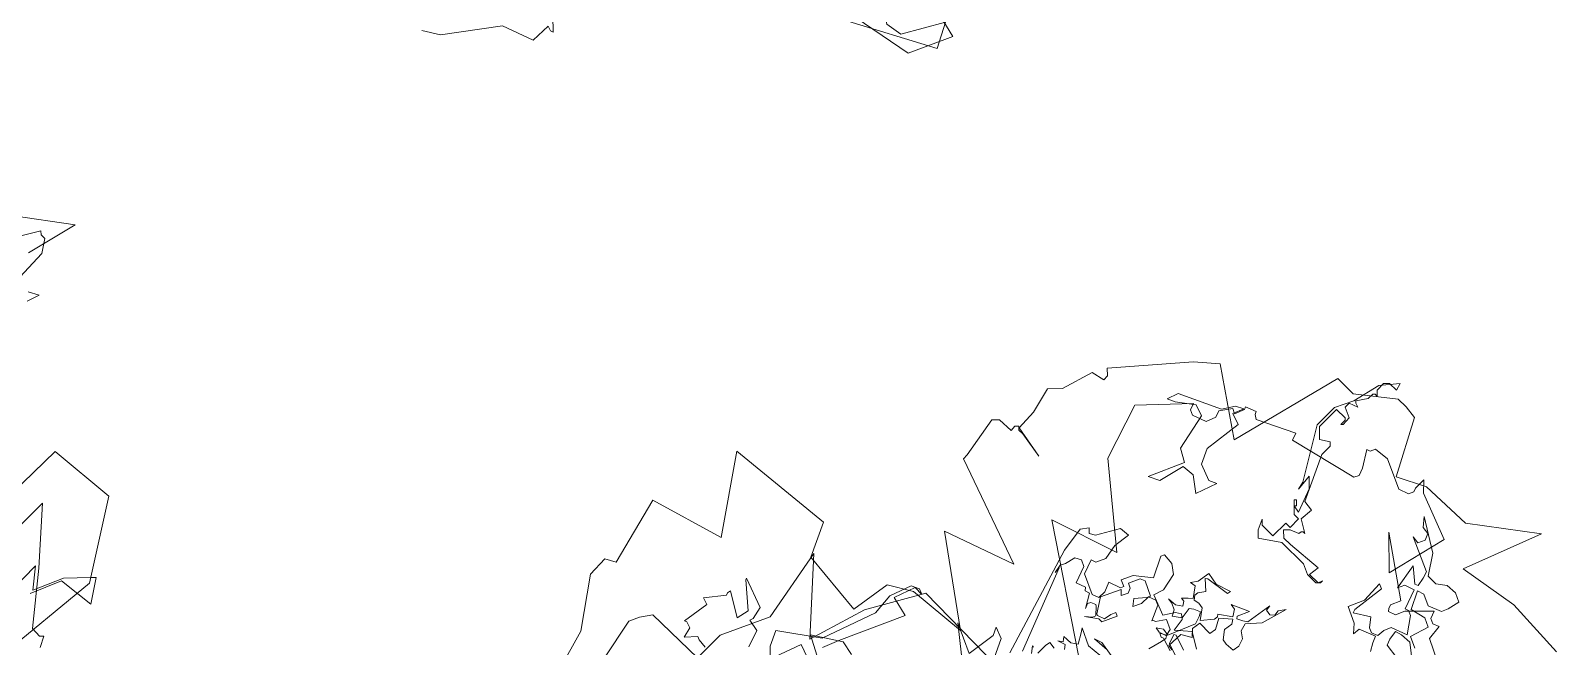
# Model space of a CAD drawing. Header units: metres. Extents: x -71 to 881, y -503 to 661.
# Drawn here: x 286.05 to 293.43, y 195.06 to 198.03 of the extents above; entities that cross this region are included whole.
import ezdxf

# ---------------------------------------------------------------- set-up
doc = ezdxf.new("R2010")
doc.units = ezdxf.units.M
doc.layers.add('ARBRE', color=100, linetype='Continuous', lineweight=13, true_color=0x00ff3f)

# ---------------------------------------------------------------- blocks, each defined once
blk = doc.blocks.new('WMF2', base_point=(0, 0.01))
at = {"color": 251, "lineweight": 0, "true_color": 0x636466}
for points in [[(99.88, -192.88), (107.36, -202.17), (106.64, -204.2), (107.63, -204.27), (108.14, -204.87), (108.06, -205.98), (111.91, -204.61), (112.96, -203.7), (114.06, -203.79), (114.16, -204.2), (114.12, -204.74), (112.93, -205.76), (117.77, -214.23), (115.81, -208.91), (110.13, -215.92), (115.04, -221.02), (115.66, -222.79), (116.35, -221.31), (116.39, -220.76), (116.99, -220.25), (118.51, -220.38), (121.42, -223.82), (123.45, -224.55), (124.06, -224.04), (124.6, -224.1), (124.28, -221.43), (124.37, -220.32), (124.97, -219.82), (134.84, -221.76), (134.73, -222.86), (140.59, -222.8), (140.98, -223.38), (140.96, -223.82), (142.59, -223.95), (142.62, -223.52), (143.7, -222.51), (144.2, -223.11), (145.93, -222.16), (146.02, -221.17), (147.09, -220.14), (149.19, -220.32), (149.69, -220.93), (149.6, -221.91), (157.24, -218.9), (158.3, -210.64), (152.62, -198.66), (162.76, -199.86), (152.65, -183.05)], [(154.26, -173.69), (175.85, -184.22), (183.13, -179.1), (188.97, -172.64), (192.5, -184.13), (195.26, -173.72), (200.97, -168.92), (202.85, -164.87), (210.8, -168.41), (212.43, -167.44), (213.62, -166.42), (215.13, -160.27)], [(114.39, -4.34), (111.72, -4.67), (103.98, -8.76), (99.27, -8.35), (97.95, -10.89), (97.46, -10.41), (97.02, -10.37), (99.54, -16.88)], [(62.22, -27.79), (49.27, -24.43), (44.16, -28.75), (49.49, -33.04)], [(16.57, -120.44), (8.22, -134.47), (9.81, -146.85), (18.98, -150.2), (22.71, -142.59)], [(31.95, -175.08), (27.13, -180.99), (44.83, -177.37)], [(162.25, -221.47), (162.55, -220.76), (164.41, -221.19), (167.6, -217.66), (169.53, -216.89), (170.28, -213.15), (171.44, -210.43), (167.5, -207.63), (170.63, -209.8), (171.33, -210.11), (171.53, -210.62), (172.06, -210.42), (172.36, -209.7), (174.37, -210.56), (175.39, -210.16), (176.98, -204.42), (177.29, -203.7), (165.65, -192.21), (176.34, -193.26), (169.52, -180.97), (177.55, -183.87), (181.35, -183.49), (184.59, -178.67), (192.69, -183.49), (192.69, -188.7), (207.51, -193.95), (205.44, -181.84), (216.23, -183.49), (218.11, -173.58), (219.76, -173.52), (220.92, -170.8), (219.49, -162.84), (220.49, -156.77)], [(11.67, -123.68), (11.74, -125.32), (12.27, -125.11), (13.58, -125.77), (15.6, -134.05), (18.21, -142.77), (22.11, -134.68)], [(29.82, -168.64), (28.52, -170), (30.14, -169.93)], [(31.94, -171.46), (30.17, -175.61), (30.45, -177.74), (31.15, -178.04), (31.35, -178.56), (33.6, -177.07)], [(90.01, -206.45), (97.85, -210.62), (106.23, -212.96), (97.57, -221.28), (108.11, -219.06), (114.95, -222), (119.42, -221.88), (119.84, -230.55), (121.43, -231.58), (122.86, -232.19), (129.04, -230.77), (131.8, -232.03), (142.53, -219.05), (147.98, -228.38), (151.61, -227.39), (162.65, -222.48), (162.25, -221.47), (162.25, -221.47)], [(57.77, -28.84), (58.63, -30.3), (56.93, -35.37), (57.37, -30.33), (54.22, -29.5), (53.25, -31.47), (53.04, -32.3), (51.55, -33.16), (53.17, -30.11), (53.78, -27.79), (53.47, -27.25), (51.12, -26.63), (45.81, -30.31), (45.66, -26.44), (59.37, -25.77), (58.42, -26.33), (57.77, -28.84), (57.77, -28.84)], [(110.5, -210.3), (109.11, -209.66), (107.56, -210.01), (106.1, -209.43), (105.21, -208.37), (106.3, -206.96), (107.08, -206.3), (109.11, -206.4), (110.23, -207.75), (111.21, -207.86), (111.17, -205.1), (108.98, -204.68), (108.09, -203.61), (109.95, -201.54), (108.82, -200.21)], [(107.17, -195.57), (109.76, -200.75), (111.21, -201.34), (112.19, -201.47), (112.55, -200.2), (112.63, -199.28), (110.76, -198.09)], [(114.51, -197.67), (114.61, -198.91), (114.58, -199.9), (117.07, -200.09), (117.61, -199.16), (118.02, -200.63), (119.62, -202.52), (117.74, -204.14), (116.53, -207), (116.04, -206.45), (118.58, -202.45), (118.63, -201.93), (116.12, -202.24), (115.77, -200.72), (115.3, -200.17), (114.31, -200.14), (113.77, -201.07), (112.93, -201.79), (110.47, -201.58), (110.98, -204.31), (111.44, -204.87), (111.97, -204.91), (111.68, -207.85), (113.17, -208.02), (114, -207.32), (112.98, -210.96), (111.87, -208.65), (111.36, -208.61), (111.05, -209.82), (110.92, -210.8), (114.34, -214.81), (113.44, -214.21), (112.61, -214.93), (112.58, -215.91), (113.47, -216.49), (113.87, -217.98), (110.96, -213.56), (110.5, -210.3), (110.5, -210.3)], [(18.12, -129.86), (16.15, -134.19), (15.36, -130.85), (11.87, -133.9), (8.32, -135.28), (7.59, -135.54), (7.07, -131.77), (12.02, -133.45), (15.55, -130.27)], [(186.28, -168.03), (189.83, -171.55), (192.73, -168.64)], [(192.73, -166.93), (193.83, -169.85), (193.83, -172.16), (187.38, -173.37), (181.55, -179.23), (180.45, -182.15), (178.13, -184.47), (176.91, -184.47), (176.31, -183.86), (177.52, -184.47), (179.84, -182.15), (177.52, -180.32), (185.07, -173.85), (186.89, -172.16)], [(182.73, -172.63), (184.43, -173.9), (189.08, -173.24), (185.87, -169.02)], [(202.37, -166.64), (203.5, -167.31), (203.82, -167.68), (205.6, -166.93), (205.31, -168.42), (205.98, -169.09), (206.34, -169.09), (204.18, -172.31), (204.93, -173.05), (202.01, -174.48), (202.01, -174.86), (201.7, -175.24), (199.54, -172.01), (198.43, -173.43), (200.21, -177.4), (200.21, -177.69), (197, -174.48), (197.38, -172.69), (197.76, -172.31), (196.33, -171.27), (196.63, -168.73)], [(139.2, -188.95), (140.91, -190.59), (141.25, -190.57), (141.38, -189.16), (139.54, -187.38)], [(140.94, -188.21), (142.43, -189.6), (142.8, -189.62), (143.13, -190.05), (142.18, -190.14), (141.95, -191.03), (142.93, -192.19), (144.24, -191.39), (144.58, -191.45), (144.78, -191.29), (144.74, -193.64), (145.22, -194.21), (146.33, -194.31), (146.97, -193.1), (147.96, -192.3), (148.2, -193.41), (146.53, -194.15), (146.12, -194.49), (147.57, -196.24), (148.3, -196.27), (149.64, -195.16), (149.18, -194.59), (149.23, -193.84), (150.01, -193.2), (150.32, -193.98), (152.67, -192.02), (152.33, -189.62), (152.2, -189.45), (151.09, -189.35), (150.48, -190.21), (149.91, -190.68), (149.57, -190.27), (151.32, -188.81), (151.86, -189.06), (153.85, -188.7), (152.77, -188.98), (152.4, -189.29), (152.8, -190.62), (152.94, -190.78), (153.69, -190.85), (154.05, -190.54), (154.11, -189.8), (154.29, -191.99), (154.99, -192.09), (155.13, -192.59), (156.55, -192.72), (156.32, -195.25), (156.96, -196.02), (157.91, -195.93), (158.87, -194.78), (159.49, -194.28), (159.79, -193.07), (159.51, -193.9), (160.36, -181.18)], [(159.09, -181.29), (159.32, -182.35), (159.11, -182.21)], [(158.27, -181.62), (157.59, -183.02), (157.18, -183.64), (156.35, -183.07)], [(154.92, -183.39), (155.08, -184.08), (156.2, -184.24), (155.47, -184.34), (155.62, -185.07), (154.42, -184.57), (153.35, -184.75), (153.51, -186.38), (153.6, -187.08), (151.95, -185.01), (149.99, -184.32)], [(149.29, -185.38), (151.47, -186.21), (150.33, -186.08), (148.46, -184.81)], [(143.83, -187.48), (142.52, -189.03), (142.08, -189.67), (142.11, -190.02), (143.28, -190.18), (143.89, -190.6), (142.85, -190.79), (141.99, -190.19), (138.87, -193), (138.74, -194.12), (138.82, -194.82), (139.8, -194.84), (140.46, -194.71), (140.93, -193.17), (142.31, -192.91), (142.34, -193.82), (143.01, -194.6), (143.63, -195.01), (142.43, -194.52), (141.41, -194.72), (141.51, -195.42), (141.95, -195.71), (141.09, -196.03), (140.4, -196.21), (140.74, -197.98), (141.5, -198.18), (140.55, -198.74), (139.52, -200.23), (138.03, -199.22), (135.82, -198.91), (136.11, -198.49), (139.38, -199.5), (139.74, -199.42), (139.04, -197.73), (140.05, -197.19), (140.36, -196.75), (140.18, -196.05), (139.41, -195.86), (138.75, -195.42), (138.41, -193.65), (136.6, -194.53), (136.31, -194.97), (136.38, -195.33), (134.28, -195.7), (134.46, -196.76), (135.1, -197.22), (132.37, -197.2), (133.77, -195.99), (133.7, -195.63), (132.79, -195.64), (132.09, -195.74), (129.95, -198.9), (130.18, -198.17), (129.52, -197.73), (128.84, -197.89), (128.6, -198.62), (127.64, -199.19), (130.16, -196.3), (132.35, -195.35), (132.53, -194.25), (131.99, -193.25), (132.12, -192.12), (132.68, -191.29), (133.87, -191.79), (134.49, -192.21), (134.79, -193.63), (134.09, -194.68), (134.18, -195.38), (136.09, -194.82), (135.98, -193.22), (136.53, -192.38), (138.34, -193.29), (139.06, -192.24), (138.68, -191.03), (140.3, -190.91), (141.35, -188.87), (140.74, -188.44)], [(161.97, -180.37), (159.66, -196.47), (158.58, -199.98), (157.43, -200.58), (157.16, -199.85), (156.26, -199.9), (153.31, -201.99), (151.94, -201.5), (153.21, -199.48), (153.79, -197.33), (154.96, -196.37), (155.66, -196.47), (155.88, -194.31), (153.91, -191.96), (152.87, -191.86), (152.36, -192.9), (152.27, -194.36), (150.48, -194.18), (150.11, -194.49), (150.75, -195.26), (149.38, -196.4), (146.61, -197.04), (146.66, -200.28), (146.27, -200.62), (144.88, -199.79), (144.11, -198.43), (144.72, -195.93), (145.72, -194.82), (143.6, -192.6), (142.05, -193.54), (141.19, -193.65), (140.84, -192.91), (141.38, -191.16), (138.98, -191.83), (137.57, -189.7)], [(167.3, -178.31), (164.99, -181.83), (164.99, -183.07), (163.76, -181.83), (163.76, -178.92), (166.2, -176.6), (166.2, -173.68), (170.22, -181.83), (167.3, -178.31), (167.3, -178.31)], [(128.63, -229.85), (130.85, -228.1), (132.31, -224.99), (131.45, -216.73), (131.71, -215.63), (130.94, -217.85), (130.31, -216.16), (130.6, -212.58), (131.48, -213.21), (131.19, -213.31), (131.49, -214.13), (131.79, -214.02), (131.07, -212.08), (130.28, -211.7), (130.98, -210.18), (131.77, -210.56), (132.87, -208.24), (134.78, -209.13), (135.09, -209.95), (135.09, -208.36), (134.68, -207.25), (131.36, -207.8), (127.52, -206.02), (126.48, -204.8), (124.97, -204.1), (124.38, -204.31), (124.19, -204.71), (124.67, -204.21), (126.19, -204.91), (125.4, -206.21), (130.16, -207.96), (131.33, -208.46), (131.74, -209.57), (130.87, -209.89), (129.57, -209.78), (129.36, -210.13), (129.07, -210.23), (128.75, -210.08), (129.97, -211.82), (128.98, -213.46), (130.3, -214.3), (130.27, -221.28), (129.57, -222.8), (129.78, -223.38), (131.29, -223.17), (131.93, -224.86), (130.51, -227.9), (128.94, -227.21), (128.82, -226.92), (129.2, -226.13), (128.91, -226.23), (128.41, -227.4), (129.45, -228.63), (129.11, -229.36), (127.81, -229.23), (128.24, -229.68), (128.34, -229.97), (126.82, -230.86), (126.44, -231.65), (126.15, -231.77), (125.75, -231.58), (126.06, -232.39), (125.56, -233.58), (124.75, -233.87), (123.53, -233.31), (123.33, -234.38), (126.03, -233.07), (128.63, -229.85), (128.63, -229.85)], [(147.98, -213.1), (150.4, -210.17), (152.11, -210.17), (147.98, -213.72), (149.19, -215.41), (147.98, -220.65), (149.19, -221.87), (152.11, -221.27), (153.32, -221.27), (152.11, -222.48), (145.66, -222.48), (143.95, -223.57), (142.74, -223.57), (143.95, -222.48), (142.74, -221.27), (145.66, -216.64), (145.66, -214.32), (143.95, -212.49), (142.74, -212.49), (145.04, -210.17), (146.26, -212.49), (147.98, -213.1), (147.98, -213.1)]]:
    blk.add_lwpolyline(points, dxfattribs=at)

msp = doc.modelspace()

# ---------------------------------------------------------------- block references
at = {"layer": 'ARBRE', "color": 251, "lineweight": 5, "true_color": 0x636466, "xscale": 0.03451886634015593, "yscale": 0.03451886634015593, "zscale": 0.03451886634015593, "rotation": 160.1685466476646}
for p in [(291.6067, 196.5526), (285.0287, 190.8998), (293.9317, 187.2729)]:
    msp.add_blockref('WMF2', p, dxfattribs=at)

doc.saveas('drawing.dxf')
